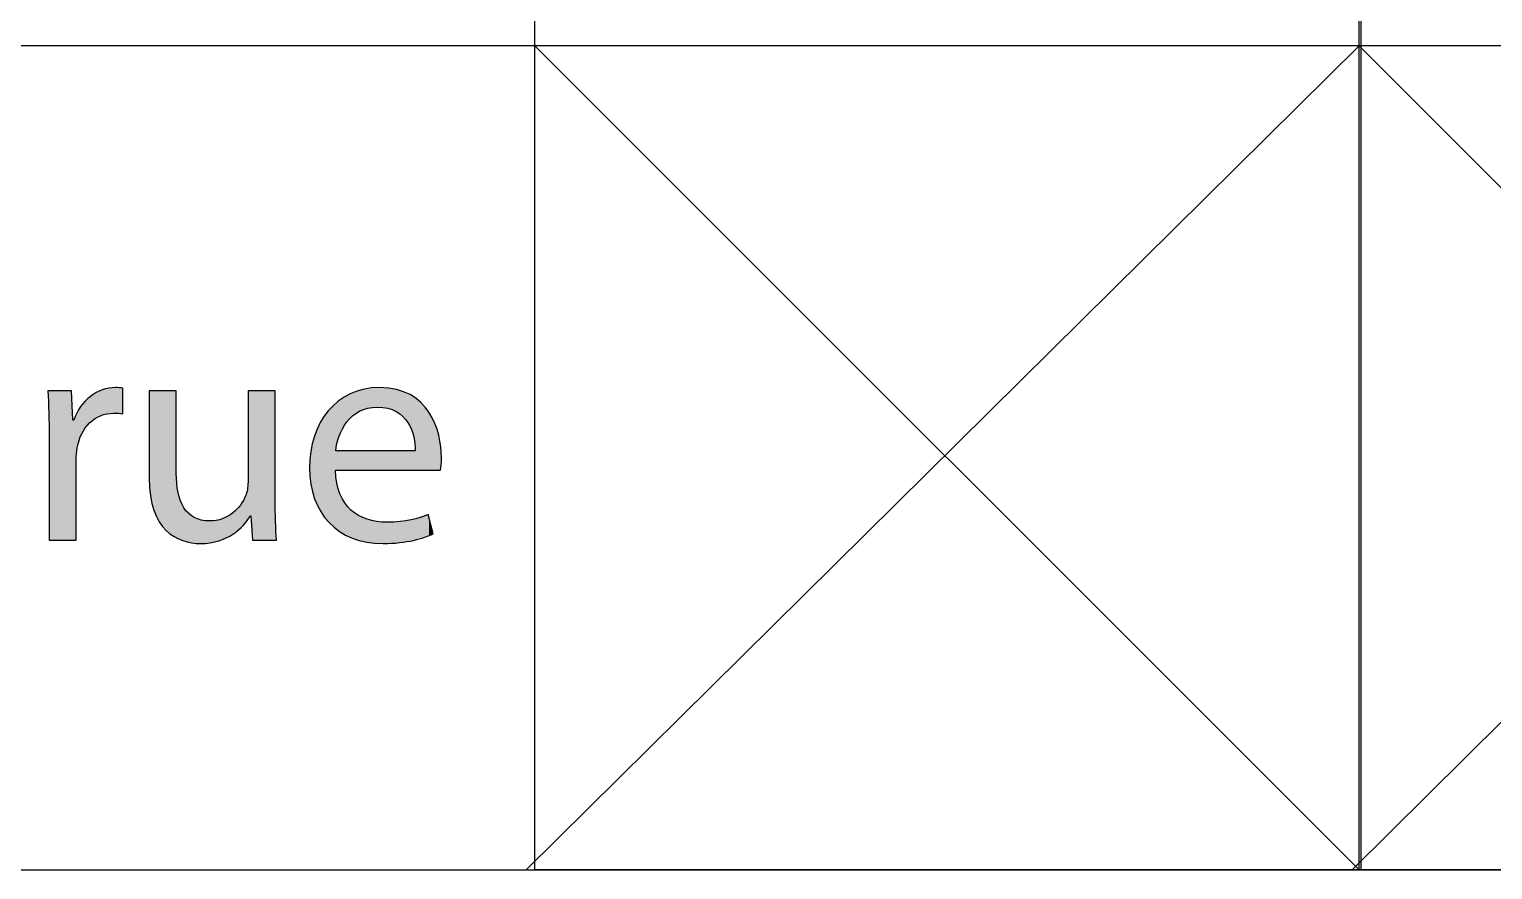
# Model space of a CAD drawing. Extents: x 0 to 360, y -268 to 0.
# Drawn here: x 25.05 to 39.26, y -164 to -155.84 of the extents above; entities that cross this region are included whole.
import ezdxf

# ---------------------------------------------------------------- set-up
doc = ezdxf.new("R2010")
doc.units = 0
doc.layers.add('LAYER_1', color=7, linetype='CONTINUOUS')

# ---------------------------------------------------------------- blocks, each defined once
blk = doc.blocks.new('*U113')
at = {"layer": 'LAYER_1', "color": 250, "extrusion": (0, 0, -1)}
for points in [[(-25.244, -159.562), (-25.235, -159.35), (-25.244, -159.35)], [(-25.247, -159.802), (-25.244, -159.35), (-25.247, -159.35)], [(-25.247, -160.801), (-25.247, -159.35), (-25.466, -160.801)], [(-25.466, -160.801), (-25.247, -159.35), (-25.466, -159.35)], [(-25.466, -160.801), (-25.466, -159.35), (-25.478, -160.801)], [(-25.478, -160.801), (-25.466, -159.35), (-25.478, -159.637)], [(-25.745, -159.593), (-25.745, -159.35), (-25.763, -159.588)], [(-25.763, -159.588), (-25.763, -159.342), (-25.806, -159.575)], [(-25.806, -159.575), (-25.806, -159.331), (-25.826, -159.573)], [(-25.826, -159.573), (-25.826, -159.326), (-25.874, -159.569)], [(-25.963, -159.575), (-25.891, -159.32), (-25.963, -159.326)], [(-25.564, -159.768), (-25.564, -159.492), (-25.597, -159.713)], [(-25.597, -159.713), (-25.597, -159.451), (-25.598, -159.711)], [(-25.598, -159.711), (-25.598, -159.45), (-25.64, -159.662)], [(-25.64, -159.662), (-25.64, -159.412), (-25.647, -159.656)], [(-25.647, -159.656), (-25.647, -159.406), (-25.689, -159.623)], [(-25.689, -159.623), (-25.689, -159.378), (-25.703, -159.615)], [(-25.703, -159.615), (-25.703, -159.369), (-25.745, -159.593)], [(-25.478, -160.801), (-25.478, -159.637), (-25.487, -160.801)], [(-25.487, -160.801), (-25.478, -159.637), (-25.487, -159.637)], [(-25.487, -160.801), (-25.487, -159.637), (-25.511, -160.801)], [(-25.511, -160.027), (-25.511, -159.58), (-25.516, -159.958)], [(-25.516, -159.958), (-25.516, -159.568), (-25.52, -159.904)], [(-25.52, -159.904), (-25.52, -159.561), (-25.538, -159.833)], [(-25.538, -159.833), (-25.538, -159.531), (-25.553, -159.795)], [(-25.553, -159.795), (-25.553, -159.506), (-25.564, -159.768)]]:
    blk.add_solid(points, dxfattribs=at)
at = {"layer": 'LAYER_1', "color": 250}
for points in [[(25.244, -159.562), (25.244, -159.35), (25.247, -159.802)], [(25.745, -159.593), (25.703, -159.369), (25.745, -159.35)], [(25.763, -159.588), (25.745, -159.35), (25.763, -159.342)], [(25.806, -159.575), (25.763, -159.342), (25.806, -159.331)], [(25.826, -159.573), (25.806, -159.331), (25.826, -159.326)], [(25.874, -159.569), (25.826, -159.326), (25.874, -159.322)], [(25.891, -159.57), (25.874, -159.322), (25.891, -159.32)], [(25.874, -159.569), (25.874, -159.322), (25.891, -159.57)], [(25.891, -159.57), (25.891, -159.32), (25.963, -159.575)], [(25.564, -159.768), (25.553, -159.506), (25.564, -159.492)], [(25.597, -159.713), (25.564, -159.492), (25.597, -159.451)], [(25.598, -159.711), (25.597, -159.451), (25.598, -159.45)], [(25.64, -159.662), (25.598, -159.45), (25.64, -159.412)], [(25.647, -159.656), (25.64, -159.412), (25.647, -159.406)], [(25.689, -159.623), (25.647, -159.406), (25.689, -159.378)], [(25.703, -159.615), (25.689, -159.378), (25.703, -159.369)], [(25.511, -160.801), (25.487, -159.637), (25.511, -159.58)], [(25.516, -159.958), (25.511, -159.58), (25.516, -159.568)], [(25.52, -159.904), (25.516, -159.568), (25.52, -159.561)], [(25.538, -159.833), (25.52, -159.561), (25.538, -159.531)], [(25.553, -159.795), (25.538, -159.531), (25.553, -159.506)]]:
    blk.add_solid(points, dxfattribs=at)
blk = doc.blocks.new('*U114')
at = {"layer": 'LAYER_1', "color": 250}
for points in [[(26.218, -160.198), (26.218, -159.35), (26.221, -160.289)], [(26.221, -160.289), (26.221, -159.35), (26.23, -160.371)], [(26.23, -160.371), (26.23, -159.35), (26.245, -160.445)], [(26.245, -160.445), (26.245, -159.35), (26.264, -160.511)], [(26.264, -160.511), (26.264, -159.35), (26.288, -160.57)], [(26.288, -160.57), (26.288, -159.35), (26.317, -160.622)], [(26.317, -160.622), (26.317, -159.35), (26.348, -160.667)], [(26.348, -160.667), (26.348, -159.35), (26.383, -160.706)], [(26.383, -160.706), (26.383, -159.35), (26.46, -160.766)], [(26.46, -160.766), (26.46, -159.35), (26.482, -160.776)], [(27.205, -160.564), (27.205, -159.35), (27.22, -160.801)], [(26.482, -160.776), (26.482, -160.15), (26.486, -160.778)], [(26.486, -160.778), (26.486, -160.249), (26.499, -160.784)], [(26.499, -160.784), (26.499, -160.339), (26.522, -160.795)], [(27.17, -160.609), (27.154, -160.372), (27.17, -160.316)], [(27.171, -160.607), (27.17, -160.316), (27.171, -160.31)], [(27.178, -160.597), (27.171, -160.31), (27.178, -160.237)], [(26.522, -160.795), (26.522, -160.418), (26.545, -160.806)], [(26.545, -160.806), (26.545, -160.464), (26.555, -160.808)], [(26.555, -160.808), (26.555, -160.486), (26.599, -160.819)], [(27.086, -160.701), (27.069, -160.502), (27.086, -160.482)], [(27.104, -160.683), (27.086, -160.482), (27.104, -160.461)], [(27.132, -160.655), (27.104, -160.461), (27.132, -160.417)], [(27.154, -160.629), (27.132, -160.417), (27.154, -160.372)], [(27.132, -160.655), (27.132, -160.417), (27.132, -160.417)], [(26.599, -160.819), (26.599, -160.541), (26.632, -160.827)], [(26.632, -160.827), (26.632, -160.564), (26.655, -160.829)], [(26.655, -160.829), (26.655, -160.581), (26.719, -160.834)], [(26.811, -160.827), (26.806, -160.615), (26.811, -160.615)], [(26.87, -160.813), (26.811, -160.615), (26.87, -160.61)], [(26.893, -160.808), (26.87, -160.61), (26.893, -160.603)], [(26.928, -160.794), (26.893, -160.603), (26.928, -160.594)], [(26.967, -160.779), (26.928, -160.594), (26.967, -160.576)], [(26.981, -160.771), (26.967, -160.576), (26.981, -160.57)], [(27.028, -160.744), (26.981, -160.57), (27.028, -160.539)], [(27.031, -160.743), (27.028, -160.539), (27.031, -160.536)], [(27.069, -160.713), (27.031, -160.536), (27.069, -160.502)]]:
    blk.add_solid(points, dxfattribs=at)
at = {"layer": 'LAYER_1', "color": 250, "extrusion": (0, 0, -1)}
for points in [[(-26.221, -160.289), (-26.218, -159.35), (-26.221, -159.35)], [(-26.23, -160.371), (-26.221, -159.35), (-26.23, -159.35)], [(-26.245, -160.445), (-26.23, -159.35), (-26.245, -159.35)], [(-26.264, -160.511), (-26.245, -159.35), (-26.264, -159.35)], [(-26.288, -160.57), (-26.264, -159.35), (-26.288, -159.35)], [(-26.317, -160.622), (-26.288, -159.35), (-26.317, -159.35)], [(-26.348, -160.667), (-26.317, -159.35), (-26.348, -159.35)], [(-26.383, -160.706), (-26.348, -159.35), (-26.383, -159.35)], [(-26.46, -160.766), (-26.383, -159.35), (-26.46, -159.35)], [(-26.482, -160.776), (-26.46, -159.35), (-26.482, -159.35)], [(-27.178, -160.597), (-27.178, -159.35), (-27.199, -160.564)], [(-27.199, -160.564), (-27.178, -159.35), (-27.199, -159.35)], [(-27.199, -160.564), (-27.199, -159.35), (-27.205, -160.564)], [(-27.205, -160.564), (-27.199, -159.35), (-27.205, -159.35)], [(-27.22, -160.801), (-27.205, -159.35), (-27.22, -159.35)], [(-27.22, -160.801), (-27.22, -159.35), (-27.442, -160.801)], [(-27.442, -160.801), (-27.22, -159.35), (-27.442, -159.35)], [(-26.486, -160.778), (-26.482, -160.15), (-26.486, -160.249)], [(-26.499, -160.784), (-26.486, -160.249), (-26.499, -160.339)], [(-26.522, -160.795), (-26.499, -160.339), (-26.522, -160.418)], [(-27.17, -160.609), (-27.17, -160.316), (-27.171, -160.607)], [(-27.171, -160.607), (-27.171, -160.31), (-27.178, -160.597)], [(-26.545, -160.806), (-26.522, -160.418), (-26.545, -160.464)], [(-26.555, -160.808), (-26.545, -160.464), (-26.555, -160.486)], [(-26.599, -160.819), (-26.555, -160.486), (-26.599, -160.541)], [(-27.086, -160.701), (-27.086, -160.482), (-27.104, -160.683)], [(-27.104, -160.683), (-27.104, -160.461), (-27.132, -160.655)], [(-27.132, -160.655), (-27.132, -160.417), (-27.132, -160.655)], [(-27.132, -160.655), (-27.132, -160.417), (-27.154, -160.629)], [(-27.154, -160.629), (-27.154, -160.372), (-27.17, -160.609)], [(-27.442, -160.801), (-27.442, -160.402), (-27.444, -160.801)], [(-27.444, -160.801), (-27.442, -160.402), (-27.444, -160.616)], [(-26.632, -160.827), (-26.599, -160.541), (-26.632, -160.564)], [(-26.655, -160.829), (-26.632, -160.564), (-26.655, -160.581)], [(-26.719, -160.834), (-26.655, -160.581), (-26.719, -160.605)], [(-26.719, -160.834), (-26.719, -160.605), (-26.724, -160.833)], [(-26.724, -160.833), (-26.719, -160.605), (-26.724, -160.606)], [(-26.724, -160.833), (-26.724, -160.606), (-26.806, -160.827)], [(-26.806, -160.827), (-26.724, -160.606), (-26.806, -160.615)], [(-26.806, -160.827), (-26.806, -160.615), (-26.811, -160.827)], [(-26.811, -160.827), (-26.811, -160.615), (-26.87, -160.813)], [(-26.87, -160.813), (-26.87, -160.61), (-26.893, -160.808)], [(-26.893, -160.808), (-26.893, -160.603), (-26.928, -160.794)], [(-26.928, -160.794), (-26.928, -160.594), (-26.967, -160.779)], [(-26.967, -160.779), (-26.967, -160.576), (-26.981, -160.771)], [(-26.981, -160.771), (-26.981, -160.57), (-27.028, -160.744)], [(-27.028, -160.744), (-27.028, -160.539), (-27.031, -160.743)], [(-27.031, -160.743), (-27.031, -160.536), (-27.069, -160.713)], [(-27.069, -160.713), (-27.069, -160.502), (-27.086, -160.701)], [(-27.444, -160.801), (-27.444, -160.616), (-27.454, -160.801)]]:
    blk.add_solid(points, dxfattribs=at)
blk = doc.blocks.new('*U115')
at = {"layer": 'LAYER_1', "color": 250}
for points in [[(28.225, -159.57), (28.193, -159.371), (28.225, -159.359)], [(28.235, -159.564), (28.225, -159.359), (28.235, -159.354)], [(28.251, -159.555), (28.235, -159.354), (28.251, -159.35)], [(28.256, -159.552), (28.251, -159.35), (28.256, -159.349)], [(28.26, -159.549), (28.256, -159.349), (28.26, -159.348)], [(28.298, -159.532), (28.26, -159.348), (28.298, -159.337)], [(28.305, -159.53), (28.298, -159.337), (28.305, -159.336)], [(28.329, -159.523), (28.305, -159.336), (28.329, -159.332)], [(28.335, -159.521), (28.329, -159.332), (28.335, -159.331)], [(28.34, -159.519), (28.335, -159.331), (28.34, -159.33)], [(28.378, -159.513), (28.34, -159.33), (28.378, -159.324)], [(28.385, -159.511), (28.378, -159.324), (28.385, -159.324)], [(28.407, -159.51), (28.385, -159.324), (28.407, -159.322)], [(28.426, -159.509), (28.407, -159.322), (28.426, -159.321)], [(28.434, -159.509), (28.426, -159.321), (28.434, -159.321)], [(28.455, -159.51), (28.434, -159.321), (28.455, -159.32)], [(28.434, -159.509), (28.434, -159.321), (28.455, -159.51)], [(28.455, -159.51), (28.455, -159.32), (28.487, -159.512)], [(28.487, -159.512), (28.487, -159.322), (28.488, -159.512)], [(28.488, -159.512), (28.488, -159.322), (28.524, -159.518)], [(28.524, -159.518), (28.524, -159.324), (28.535, -159.52)], [(28.535, -159.52), (28.535, -159.324), (28.541, -159.522)], [(28.541, -159.522), (28.541, -159.325), (28.578, -159.534)], [(28.578, -159.534), (28.578, -159.331), (28.617, -159.552)], [(28.617, -159.552), (28.617, -159.338), (28.618, -159.552)], [(28.618, -159.552), (28.618, -159.338), (28.648, -159.572)], [(28.648, -159.572), (28.648, -159.348), (28.651, -159.574)], [(28.651, -159.574), (28.651, -159.349), (28.653, -159.576)], [(28.653, -159.576), (28.653, -159.349), (28.681, -159.6)], [(28.681, -159.6), (28.681, -159.358), (28.688, -159.607)], [(28.003, -160.667), (27.964, -159.537), (28.003, -159.496)], [(28.012, -160.676), (28.003, -159.496), (28.012, -159.487)], [(28.003, -160.667), (28.003, -159.496), (28.012, -160.676)], [(28.027, -160.687), (28.012, -159.487), (28.027, -159.475)], [(28.012, -160.676), (28.012, -159.487), (28.027, -160.687)], [(28.029, -160.123), (28.027, -159.475), (28.029, -159.472)], [(28.039, -159.882), (28.029, -159.472), (28.039, -159.464)], [(28.042, -159.864), (28.039, -159.464), (28.042, -159.462)], [(28.054, -159.823), (28.042, -159.462), (28.054, -159.451)], [(28.064, -159.791), (28.054, -159.451), (28.064, -159.445)], [(28.066, -159.785), (28.064, -159.445), (28.066, -159.443)], [(28.069, -159.778), (28.066, -159.443), (28.069, -159.441)], [(28.096, -159.719), (28.069, -159.441), (28.096, -159.422)], [(28.11, -159.695), (28.096, -159.422), (28.11, -159.413)], [(28.116, -159.685), (28.11, -159.413), (28.116, -159.41)], [(28.125, -159.672), (28.116, -159.409), (28.125, -159.405)], [(28.116, -159.684), (28.116, -159.41), (28.116, -159.409)], [(28.139, -159.653), (28.125, -159.405), (28.139, -159.397)], [(28.164, -159.623), (28.139, -159.397), (28.164, -159.384)], [(28.171, -159.617), (28.164, -159.384), (28.171, -159.38)], [(28.178, -159.61), (28.171, -159.38), (28.178, -159.377)], [(28.188, -159.6), (28.178, -159.377), (28.188, -159.373)], [(28.193, -159.595), (28.188, -159.373), (28.193, -159.371)], [(28.688, -159.607), (28.688, -159.36), (28.707, -159.628)], [(28.707, -159.628), (28.707, -159.369), (28.73, -159.66)], [(28.73, -159.66), (28.73, -159.379), (28.748, -159.693)], [(28.748, -159.693), (28.748, -159.388), (28.75, -159.696)], [(28.75, -159.696), (28.75, -159.389), (28.76, -159.718)], [(28.76, -159.718), (28.76, -159.395), (28.764, -159.727)], [(28.764, -159.727), (28.764, -159.398), (28.783, -159.788)], [(28.783, -159.788), (28.783, -159.41), (28.786, -159.798)], [(28.786, -159.798), (28.786, -159.411), (28.797, -159.869)], [(28.797, -159.869), (28.797, -159.419), (28.8, -159.934)], [(27.915, -160.571), (27.883, -159.654), (27.915, -159.601)], [(27.921, -160.58), (27.915, -159.601), (27.921, -159.593)], [(27.915, -160.571), (27.915, -159.601), (27.921, -160.58)], [(27.956, -160.622), (27.921, -159.593), (27.956, -159.545)], [(27.921, -160.58), (27.921, -159.593), (27.956, -160.622)], [(27.964, -160.63), (27.956, -159.545), (27.964, -159.537)], [(27.956, -160.622), (27.956, -159.545), (27.964, -160.63)], [(27.964, -160.63), (27.964, -159.537), (28.003, -160.667)], [(27.847, -160.456), (27.823, -159.788), (27.847, -159.725)], [(27.85, -160.463), (27.847, -159.725), (27.85, -159.719)], [(27.847, -160.456), (27.847, -159.725), (27.85, -160.463)], [(27.878, -160.516), (27.85, -159.719), (27.878, -159.66)], [(27.85, -160.463), (27.85, -159.719), (27.878, -160.516)], [(27.883, -160.524), (27.878, -159.66), (27.883, -159.654)], [(27.878, -160.516), (27.878, -159.66), (27.883, -160.524)], [(27.883, -160.524), (27.883, -159.654), (27.915, -160.571)], [(27.801, -160.325), (27.787, -159.938), (27.801, -159.865)], [(27.802, -160.329), (27.801, -159.865), (27.802, -159.861)], [(27.801, -160.325), (27.801, -159.865), (27.802, -160.329)], [(27.821, -160.393), (27.802, -159.861), (27.821, -159.793)], [(27.802, -160.329), (27.802, -159.861), (27.821, -160.393)], [(27.823, -160.398), (27.821, -159.793), (27.823, -159.788)], [(27.821, -160.393), (27.821, -159.793), (27.823, -160.398)], [(27.823, -160.398), (27.823, -159.788), (27.847, -160.456)], [(27.778, -160.177), (27.775, -160.099), (27.778, -160.018)], [(27.786, -160.253), (27.778, -160.017), (27.786, -159.94)], [(27.778, -160.179), (27.778, -160.018), (27.778, -160.017)], [(27.778, -160.179), (27.778, -160.017), (27.786, -160.253)], [(27.778, -160.177), (27.778, -160.018), (27.778, -160.179)], [(27.787, -160.256), (27.786, -159.94), (27.787, -159.938)], [(27.786, -160.253), (27.786, -159.94), (27.787, -160.256)], [(27.787, -160.256), (27.787, -159.938), (27.801, -160.325)], [(28.027, -160.687), (28.027, -160.123), (28.029, -160.689)], [(28.029, -160.689), (28.029, -160.153), (28.039, -160.696)], [(28.039, -160.696), (28.039, -160.247), (28.042, -160.698)], [(28.042, -160.698), (28.042, -160.258), (28.054, -160.707)], [(28.054, -160.707), (28.054, -160.3), (28.064, -160.715)], [(28.064, -160.715), (28.064, -160.333), (28.066, -160.717)], [(28.066, -160.717), (28.066, -160.342), (28.069, -160.718)], [(28.069, -160.718), (28.069, -160.352), (28.096, -160.734)], [(28.096, -160.734), (28.096, -160.401), (28.11, -160.743)], [(28.11, -160.743), (28.11, -160.428), (28.116, -160.746)], [(28.116, -160.746), (28.116, -160.438), (28.116, -160.746)], [(28.116, -160.746), (28.116, -160.439), (28.125, -160.751)], [(28.125, -160.751), (28.125, -160.449), (28.139, -160.758)], [(28.139, -160.758), (28.139, -160.465), (28.164, -160.769)], [(28.164, -160.769), (28.164, -160.494), (28.171, -160.772)], [(28.171, -160.772), (28.171, -160.501), (28.178, -160.775)], [(28.178, -160.775), (28.178, -160.509), (28.188, -160.78)], [(28.188, -160.78), (28.188, -160.517), (28.193, -160.782)], [(28.193, -160.782), (28.193, -160.52), (28.225, -160.793)], [(28.225, -160.793), (28.225, -160.543), (28.235, -160.796)], [(28.235, -160.796), (28.235, -160.55), (28.251, -160.801)], [(28.251, -160.801), (28.251, -160.562), (28.256, -160.803)], [(28.256, -160.803), (28.256, -160.564), (28.26, -160.804)], [(28.26, -160.804), (28.26, -160.566), (28.298, -160.813)], [(28.298, -160.813), (28.298, -160.582), (28.305, -160.814)], [(28.305, -160.814), (28.305, -160.585), (28.329, -160.82)], [(28.329, -160.82), (28.329, -160.596), (28.335, -160.821)], [(28.335, -160.821), (28.335, -160.598), (28.34, -160.821)], [(28.34, -160.821), (28.34, -160.6), (28.378, -160.826)], [(28.378, -160.826), (28.378, -160.609), (28.385, -160.827)], [(28.385, -160.827), (28.385, -160.61), (28.407, -160.83)], [(28.407, -160.83), (28.407, -160.615), (28.426, -160.831)], [(28.426, -160.831), (28.426, -160.62), (28.434, -160.831)], [(28.434, -160.831), (28.434, -160.62), (28.455, -160.832)], [(28.455, -160.832), (28.455, -160.622), (28.487, -160.834)], [(28.487, -160.834), (28.487, -160.624), (28.488, -160.834)], [(28.535, -160.831), (28.524, -160.627), (28.535, -160.626)], [(28.541, -160.831), (28.535, -160.626), (28.541, -160.626)], [(28.578, -160.829), (28.541, -160.626), (28.578, -160.624)], [(28.617, -160.827), (28.578, -160.624), (28.617, -160.623)], [(28.618, -160.827), (28.617, -160.623), (28.618, -160.623)], [(28.648, -160.825), (28.618, -160.623), (28.648, -160.621)], [(28.651, -160.825), (28.648, -160.621), (28.651, -160.621)], [(28.653, -160.824), (28.651, -160.621), (28.653, -160.621)], [(28.681, -160.82), (28.653, -160.621), (28.681, -160.617)], [(28.688, -160.819), (28.681, -160.617), (28.688, -160.616)], [(28.707, -160.815), (28.688, -160.616), (28.707, -160.613)], [(28.73, -160.812), (28.707, -160.613), (28.73, -160.61)], [(28.748, -160.809), (28.73, -160.61), (28.748, -160.607)], [(28.75, -160.808), (28.748, -160.607), (28.75, -160.607)], [(28.76, -160.807), (28.75, -160.607), (28.76, -160.605)], [(28.764, -160.806), (28.76, -160.605), (28.764, -160.604)], [(28.783, -160.803), (28.764, -160.604), (28.783, -160.599)], [(28.786, -160.802), (28.783, -160.599), (28.786, -160.598)], [(28.797, -160.799), (28.786, -160.598), (28.797, -160.595)], [(28.8, -160.798), (28.797, -160.595), (28.8, -160.594)], [(28.806, -160.797), (28.8, -160.594), (28.806, -160.593)], [(28.849, -160.784), (28.806, -160.593), (28.849, -160.581)], [(28.854, -160.783), (28.849, -160.581), (28.854, -160.579)], [(28.891, -160.773), (28.854, -160.579), (28.891, -160.565)], [(28.897, -160.771), (28.891, -160.565), (28.897, -160.563)], [(28.926, -160.759), (28.897, -160.563), (28.926, -160.552)]]:
    blk.add_solid(points, dxfattribs=at)
at = {"layer": 'LAYER_1', "color": 250, "extrusion": (0, 0, -1)}
for points in [[(-28.225, -159.57), (-28.225, -159.359), (-28.235, -159.564)], [(-28.235, -159.564), (-28.235, -159.354), (-28.251, -159.555)], [(-28.251, -159.555), (-28.251, -159.35), (-28.256, -159.552)], [(-28.256, -159.552), (-28.256, -159.349), (-28.26, -159.549)], [(-28.26, -159.549), (-28.26, -159.348), (-28.298, -159.532)], [(-28.298, -159.532), (-28.298, -159.337), (-28.305, -159.53)], [(-28.305, -159.53), (-28.305, -159.336), (-28.329, -159.523)], [(-28.329, -159.523), (-28.329, -159.332), (-28.335, -159.521)], [(-28.335, -159.521), (-28.335, -159.331), (-28.34, -159.519)], [(-28.34, -159.519), (-28.34, -159.33), (-28.378, -159.513)], [(-28.378, -159.513), (-28.378, -159.324), (-28.385, -159.511)], [(-28.385, -159.511), (-28.385, -159.324), (-28.407, -159.51)], [(-28.407, -159.51), (-28.407, -159.322), (-28.426, -159.509)], [(-28.426, -159.509), (-28.426, -159.321), (-28.434, -159.509)], [(-28.487, -159.512), (-28.455, -159.32), (-28.487, -159.322)], [(-28.488, -159.512), (-28.487, -159.322), (-28.488, -159.322)], [(-28.524, -159.518), (-28.488, -159.322), (-28.524, -159.324)], [(-28.535, -159.52), (-28.524, -159.324), (-28.535, -159.324)], [(-28.541, -159.522), (-28.535, -159.324), (-28.541, -159.325)], [(-28.578, -159.534), (-28.541, -159.325), (-28.578, -159.331)], [(-28.617, -159.552), (-28.578, -159.331), (-28.617, -159.338)], [(-28.618, -159.552), (-28.617, -159.338), (-28.618, -159.338)], [(-28.648, -159.572), (-28.618, -159.338), (-28.648, -159.348)], [(-28.651, -159.574), (-28.648, -159.348), (-28.651, -159.349)], [(-28.653, -159.576), (-28.651, -159.349), (-28.653, -159.349)], [(-28.681, -159.6), (-28.653, -159.349), (-28.681, -159.358)], [(-28.688, -159.607), (-28.681, -159.358), (-28.688, -159.36)], [(-28.027, -160.123), (-28.027, -159.475), (-28.029, -160.123)], [(-28.029, -159.934), (-28.029, -159.472), (-28.039, -159.882)], [(-28.039, -159.882), (-28.039, -159.464), (-28.042, -159.864)], [(-28.042, -159.864), (-28.042, -159.462), (-28.054, -159.823)], [(-28.054, -159.823), (-28.054, -159.451), (-28.064, -159.791)], [(-28.064, -159.791), (-28.064, -159.445), (-28.066, -159.785)], [(-28.066, -159.785), (-28.066, -159.443), (-28.069, -159.778)], [(-28.069, -159.778), (-28.069, -159.441), (-28.096, -159.719)], [(-28.096, -159.719), (-28.096, -159.422), (-28.11, -159.695)], [(-28.11, -159.695), (-28.11, -159.413), (-28.116, -159.685)], [(-28.116, -159.684), (-28.116, -159.409), (-28.125, -159.672)], [(-28.116, -159.685), (-28.116, -159.41), (-28.116, -159.684)], [(-28.125, -159.672), (-28.125, -159.405), (-28.139, -159.653)], [(-28.139, -159.653), (-28.139, -159.397), (-28.164, -159.623)], [(-28.164, -159.623), (-28.164, -159.384), (-28.171, -159.617)], [(-28.171, -159.617), (-28.171, -159.38), (-28.178, -159.61)], [(-28.178, -159.61), (-28.178, -159.377), (-28.188, -159.6)], [(-28.188, -159.6), (-28.188, -159.373), (-28.193, -159.595)], [(-28.193, -159.595), (-28.193, -159.371), (-28.225, -159.57)], [(-28.707, -159.628), (-28.688, -159.36), (-28.707, -159.369)], [(-28.73, -159.66), (-28.707, -159.369), (-28.73, -159.379)], [(-28.748, -159.693), (-28.73, -159.379), (-28.748, -159.388)], [(-28.75, -159.696), (-28.748, -159.388), (-28.75, -159.389)], [(-28.76, -159.718), (-28.75, -159.389), (-28.76, -159.395)], [(-28.764, -159.727), (-28.76, -159.395), (-28.764, -159.398)], [(-28.783, -159.788), (-28.764, -159.398), (-28.783, -159.41)], [(-28.786, -159.798), (-28.783, -159.41), (-28.786, -159.411)], [(-28.797, -159.869), (-28.786, -159.411), (-28.797, -159.419)], [(-28.8, -159.934), (-28.797, -159.419), (-28.8, -159.42)], [(-28.8, -160.123), (-28.8, -159.42), (-28.806, -160.123)], [(-28.806, -160.123), (-28.8, -159.42), (-28.806, -159.424)], [(-28.806, -160.123), (-28.806, -159.424), (-28.849, -160.123)], [(-28.849, -160.123), (-28.806, -159.424), (-28.849, -159.46)], [(-28.849, -160.123), (-28.849, -159.46), (-28.854, -160.123)], [(-28.854, -160.123), (-28.849, -159.46), (-28.854, -159.465)], [(-28.854, -160.123), (-28.854, -159.465), (-28.891, -160.123)], [(-28.891, -160.123), (-28.854, -159.465), (-28.891, -159.504)], [(-28.891, -160.123), (-28.891, -159.504), (-28.897, -160.123)], [(-28.897, -160.123), (-28.891, -159.504), (-28.897, -159.51)], [(-28.897, -160.123), (-28.897, -159.51), (-28.926, -160.123)], [(-28.926, -160.123), (-28.897, -159.51), (-28.926, -159.549)], [(-28.926, -160.123), (-28.926, -159.549), (-28.934, -160.123)], [(-28.934, -160.123), (-28.926, -159.549), (-28.934, -159.56)], [(-28.934, -160.123), (-28.934, -159.56), (-28.974, -160.123)], [(-28.974, -160.123), (-28.934, -159.56), (-28.974, -159.636)], [(-28.974, -160.123), (-28.974, -159.636), (-28.991, -160.123)], [(-28.991, -160.123), (-28.974, -159.636), (-28.991, -159.668)], [(-28.991, -160.123), (-28.991, -159.668), (-29.028, -160.123)], [(-29.028, -160.123), (-28.991, -159.668), (-29.028, -159.781)], [(-29.028, -160.123), (-29.028, -159.781), (-29.046, -160.123)], [(-29.046, -160.123), (-29.028, -159.781), (-29.046, -159.879)], [(-29.046, -160.123), (-29.046, -159.879), (-29.049, -160.086)], [(-29.049, -160.086), (-29.046, -159.879), (-29.049, -159.895)], [(-29.049, -160.086), (-29.049, -159.895), (-29.055, -160.001)], [(-28.029, -160.123), (-28.029, -159.934), (-28.039, -160.123)], [(-28.039, -160.123), (-28.029, -159.934), (-28.039, -159.934)], [(-28.039, -160.123), (-28.039, -159.934), (-28.042, -160.123)], [(-28.042, -160.123), (-28.039, -159.934), (-28.042, -159.934)], [(-28.042, -160.123), (-28.042, -159.934), (-28.054, -160.123)], [(-28.054, -160.123), (-28.042, -159.934), (-28.054, -159.934)], [(-28.054, -160.123), (-28.054, -159.934), (-28.064, -160.123)], [(-28.064, -160.123), (-28.054, -159.934), (-28.064, -159.934)], [(-28.064, -160.123), (-28.064, -159.934), (-28.066, -160.123)], [(-28.066, -160.123), (-28.064, -159.934), (-28.066, -159.934)], [(-28.066, -160.123), (-28.066, -159.934), (-28.069, -160.123)], [(-28.069, -160.123), (-28.066, -159.934), (-28.069, -159.934)], [(-28.069, -160.123), (-28.069, -159.934), (-28.096, -160.123)], [(-28.096, -160.123), (-28.069, -159.934), (-28.096, -159.934)], [(-28.096, -160.123), (-28.096, -159.934), (-28.11, -160.123)], [(-28.11, -160.123), (-28.096, -159.934), (-28.11, -159.934)], [(-28.11, -160.123), (-28.11, -159.934), (-28.116, -160.123)], [(-28.116, -160.123), (-28.11, -159.934), (-28.116, -159.934)], [(-28.116, -160.123), (-28.116, -159.934), (-28.116, -160.123)], [(-28.116, -160.123), (-28.116, -159.934), (-28.116, -159.934)], [(-28.116, -160.123), (-28.116, -159.934), (-28.125, -160.123)], [(-28.125, -160.123), (-28.116, -159.934), (-28.125, -159.934)], [(-28.125, -160.123), (-28.125, -159.934), (-28.139, -160.123)], [(-28.139, -160.123), (-28.125, -159.934), (-28.139, -159.934)], [(-28.139, -160.123), (-28.139, -159.934), (-28.164, -160.123)], [(-28.164, -160.123), (-28.139, -159.934), (-28.164, -159.934)], [(-28.164, -160.123), (-28.164, -159.934), (-28.171, -160.123)], [(-28.171, -160.123), (-28.164, -159.934), (-28.171, -159.934)], [(-28.171, -160.123), (-28.171, -159.934), (-28.178, -160.123)], [(-28.178, -160.123), (-28.171, -159.934), (-28.178, -159.934)], [(-28.178, -160.123), (-28.178, -159.934), (-28.188, -160.123)], [(-28.188, -160.123), (-28.178, -159.934), (-28.188, -159.934)], [(-28.188, -160.123), (-28.188, -159.934), (-28.193, -160.123)], [(-28.193, -160.123), (-28.188, -159.934), (-28.193, -159.934)], [(-28.193, -160.123), (-28.193, -159.934), (-28.225, -160.123)], [(-28.225, -160.123), (-28.193, -159.934), (-28.225, -159.934)], [(-28.225, -160.123), (-28.225, -159.934), (-28.235, -160.123)], [(-28.235, -160.123), (-28.225, -159.934), (-28.235, -159.934)], [(-28.235, -160.123), (-28.235, -159.934), (-28.251, -160.123)], [(-28.251, -160.123), (-28.235, -159.934), (-28.251, -159.934)], [(-28.251, -160.123), (-28.251, -159.934), (-28.256, -160.123)], [(-28.256, -160.123), (-28.251, -159.934), (-28.256, -159.934)], [(-28.256, -160.123), (-28.256, -159.934), (-28.26, -160.123)], [(-28.26, -160.123), (-28.256, -159.934), (-28.26, -159.934)], [(-28.26, -160.123), (-28.26, -159.934), (-28.298, -160.123)], [(-28.298, -160.123), (-28.26, -159.934), (-28.298, -159.934)], [(-28.298, -160.123), (-28.298, -159.934), (-28.305, -160.123)], [(-28.305, -160.123), (-28.298, -159.934), (-28.305, -159.934)], [(-28.305, -160.123), (-28.305, -159.934), (-28.329, -160.123)], [(-28.329, -160.123), (-28.305, -159.934), (-28.329, -159.934)], [(-28.329, -160.123), (-28.329, -159.934), (-28.335, -160.123)], [(-28.335, -160.123), (-28.329, -159.934), (-28.335, -159.934)], [(-28.335, -160.123), (-28.335, -159.934), (-28.34, -160.123)], [(-28.34, -160.123), (-28.335, -159.934), (-28.34, -159.934)], [(-28.34, -160.123), (-28.34, -159.934), (-28.378, -160.123)], [(-28.378, -160.123), (-28.34, -159.934), (-28.378, -159.934)], [(-28.378, -160.123), (-28.378, -159.934), (-28.385, -160.123)], [(-28.385, -160.123), (-28.378, -159.934), (-28.385, -159.934)], [(-28.385, -160.123), (-28.385, -159.934), (-28.407, -160.123)], [(-28.407, -160.123), (-28.385, -159.934), (-28.407, -159.934)], [(-28.407, -160.123), (-28.407, -159.934), (-28.426, -160.123)], [(-28.426, -160.123), (-28.407, -159.934), (-28.426, -159.934)], [(-28.426, -160.123), (-28.426, -159.934), (-28.434, -160.123)], [(-28.434, -160.123), (-28.426, -159.934), (-28.434, -159.934)], [(-28.434, -160.123), (-28.434, -159.934), (-28.455, -160.123)], [(-28.455, -160.123), (-28.434, -159.934), (-28.455, -159.934)], [(-28.455, -160.123), (-28.455, -159.934), (-28.487, -160.123)], [(-28.487, -160.123), (-28.455, -159.934), (-28.487, -159.934)], [(-28.487, -160.123), (-28.487, -159.934), (-28.488, -160.123)], [(-28.488, -160.123), (-28.487, -159.934), (-28.488, -159.934)], [(-28.488, -160.123), (-28.488, -159.934), (-28.524, -160.123)], [(-28.524, -160.123), (-28.488, -159.934), (-28.524, -159.934)], [(-28.524, -160.123), (-28.524, -159.934), (-28.535, -160.123)], [(-28.535, -160.123), (-28.524, -159.934), (-28.535, -159.934)], [(-28.535, -160.123), (-28.535, -159.934), (-28.541, -160.123)], [(-28.541, -160.123), (-28.535, -159.934), (-28.541, -159.934)], [(-28.541, -160.123), (-28.541, -159.934), (-28.578, -160.123)], [(-28.578, -160.123), (-28.541, -159.934), (-28.578, -159.934)], [(-28.578, -160.123), (-28.578, -159.934), (-28.617, -160.123)], [(-28.617, -160.123), (-28.578, -159.934), (-28.617, -159.934)], [(-28.617, -160.123), (-28.617, -159.934), (-28.618, -160.123)], [(-28.618, -160.123), (-28.617, -159.934), (-28.618, -159.934)], [(-28.618, -160.123), (-28.618, -159.934), (-28.648, -160.123)], [(-28.648, -160.123), (-28.618, -159.934), (-28.648, -159.934)], [(-28.648, -160.123), (-28.648, -159.934), (-28.651, -160.123)], [(-28.651, -160.123), (-28.648, -159.934), (-28.651, -159.934)], [(-28.651, -160.123), (-28.651, -159.934), (-28.653, -160.123)], [(-28.653, -160.123), (-28.651, -159.934), (-28.653, -159.934)], [(-28.653, -160.123), (-28.653, -159.934), (-28.681, -160.123)], [(-28.681, -160.123), (-28.653, -159.934), (-28.681, -159.934)], [(-28.681, -160.123), (-28.681, -159.934), (-28.688, -160.123)], [(-28.688, -160.123), (-28.681, -159.934), (-28.688, -159.934)], [(-28.688, -160.123), (-28.688, -159.934), (-28.707, -160.123)], [(-28.707, -160.123), (-28.688, -159.934), (-28.707, -159.934)], [(-28.707, -160.123), (-28.707, -159.934), (-28.73, -160.123)], [(-28.73, -160.123), (-28.707, -159.934), (-28.73, -159.934)], [(-28.73, -160.123), (-28.73, -159.934), (-28.748, -160.123)], [(-28.748, -160.123), (-28.73, -159.934), (-28.748, -159.934)], [(-28.748, -160.123), (-28.748, -159.934), (-28.75, -160.123)], [(-28.75, -160.123), (-28.748, -159.934), (-28.75, -159.934)], [(-28.75, -160.123), (-28.75, -159.934), (-28.76, -160.123)], [(-28.76, -160.123), (-28.75, -159.934), (-28.76, -159.934)], [(-28.76, -160.123), (-28.76, -159.934), (-28.764, -160.123)], [(-28.764, -160.123), (-28.76, -159.934), (-28.764, -159.934)], [(-28.764, -160.123), (-28.764, -159.934), (-28.783, -160.123)], [(-28.783, -160.123), (-28.764, -159.934), (-28.783, -159.934)], [(-28.783, -160.123), (-28.783, -159.934), (-28.786, -160.123)], [(-28.786, -160.123), (-28.783, -159.934), (-28.786, -159.934)], [(-28.786, -160.123), (-28.786, -159.934), (-28.797, -160.123)], [(-28.797, -160.123), (-28.786, -159.934), (-28.797, -159.934)], [(-28.797, -160.123), (-28.797, -159.934), (-28.8, -160.123)], [(-28.8, -160.123), (-28.797, -159.934), (-28.8, -159.934)], [(-28.029, -160.689), (-28.027, -160.123), (-28.029, -160.153)], [(-28.039, -160.696), (-28.029, -160.153), (-28.039, -160.247)], [(-28.042, -160.698), (-28.039, -160.247), (-28.042, -160.258)], [(-28.054, -160.707), (-28.042, -160.258), (-28.054, -160.3)], [(-28.064, -160.715), (-28.054, -160.3), (-28.064, -160.333)], [(-28.066, -160.717), (-28.064, -160.333), (-28.066, -160.342)], [(-28.069, -160.718), (-28.066, -160.342), (-28.069, -160.352)], [(-28.096, -160.734), (-28.069, -160.352), (-28.096, -160.401)], [(-28.11, -160.743), (-28.096, -160.401), (-28.11, -160.428)], [(-28.116, -160.746), (-28.11, -160.428), (-28.116, -160.438)], [(-28.116, -160.746), (-28.116, -160.438), (-28.116, -160.439)], [(-28.125, -160.751), (-28.116, -160.439), (-28.125, -160.449)], [(-28.139, -160.758), (-28.125, -160.449), (-28.139, -160.465)], [(-28.164, -160.769), (-28.139, -160.465), (-28.164, -160.494)], [(-28.171, -160.772), (-28.164, -160.494), (-28.171, -160.501)], [(-28.178, -160.775), (-28.171, -160.501), (-28.178, -160.509)], [(-28.188, -160.78), (-28.178, -160.509), (-28.188, -160.517)], [(-28.193, -160.782), (-28.188, -160.517), (-28.193, -160.52)], [(-28.225, -160.793), (-28.193, -160.52), (-28.225, -160.543)], [(-28.235, -160.796), (-28.225, -160.543), (-28.235, -160.55)], [(-28.251, -160.801), (-28.235, -160.55), (-28.251, -160.562)], [(-28.256, -160.803), (-28.251, -160.562), (-28.256, -160.564)], [(-28.26, -160.804), (-28.256, -160.564), (-28.26, -160.566)], [(-28.298, -160.813), (-28.26, -160.566), (-28.298, -160.582)], [(-28.305, -160.814), (-28.298, -160.582), (-28.305, -160.585)], [(-28.329, -160.82), (-28.305, -160.585), (-28.329, -160.596)], [(-28.335, -160.821), (-28.329, -160.596), (-28.335, -160.598)], [(-28.34, -160.821), (-28.335, -160.598), (-28.34, -160.6)], [(-28.378, -160.826), (-28.34, -160.6), (-28.378, -160.609)], [(-28.385, -160.827), (-28.378, -160.609), (-28.385, -160.61)], [(-28.407, -160.83), (-28.385, -160.61), (-28.407, -160.615)], [(-28.426, -160.831), (-28.407, -160.615), (-28.426, -160.62)], [(-28.434, -160.831), (-28.426, -160.62), (-28.434, -160.62)], [(-28.455, -160.832), (-28.434, -160.62), (-28.455, -160.622)], [(-28.487, -160.834), (-28.455, -160.622), (-28.487, -160.624)], [(-28.488, -160.834), (-28.487, -160.624), (-28.488, -160.624)], [(-28.488, -160.834), (-28.488, -160.624), (-28.524, -160.832)], [(-28.524, -160.832), (-28.488, -160.624), (-28.524, -160.627)], [(-28.524, -160.832), (-28.524, -160.627), (-28.535, -160.831)], [(-28.535, -160.831), (-28.535, -160.626), (-28.541, -160.831)], [(-28.541, -160.831), (-28.541, -160.626), (-28.578, -160.829)], [(-28.578, -160.829), (-28.578, -160.624), (-28.617, -160.827)], [(-28.617, -160.827), (-28.617, -160.623), (-28.618, -160.827)], [(-28.618, -160.827), (-28.618, -160.623), (-28.648, -160.825)], [(-28.648, -160.825), (-28.648, -160.621), (-28.651, -160.825)], [(-28.651, -160.825), (-28.651, -160.621), (-28.653, -160.824)], [(-28.653, -160.824), (-28.653, -160.621), (-28.681, -160.82)], [(-28.681, -160.82), (-28.681, -160.617), (-28.688, -160.819)], [(-28.688, -160.819), (-28.688, -160.616), (-28.707, -160.815)], [(-28.707, -160.815), (-28.707, -160.613), (-28.73, -160.812)], [(-28.73, -160.812), (-28.73, -160.61), (-28.748, -160.809)], [(-28.748, -160.809), (-28.748, -160.607), (-28.75, -160.808)], [(-28.75, -160.808), (-28.75, -160.607), (-28.76, -160.807)], [(-28.76, -160.807), (-28.76, -160.605), (-28.764, -160.806)], [(-28.764, -160.806), (-28.764, -160.604), (-28.783, -160.803)], [(-28.783, -160.803), (-28.783, -160.599), (-28.786, -160.802)], [(-28.786, -160.802), (-28.786, -160.598), (-28.797, -160.799)], [(-28.797, -160.799), (-28.797, -160.595), (-28.8, -160.798)], [(-28.8, -160.798), (-28.8, -160.594), (-28.806, -160.797)], [(-28.806, -160.797), (-28.806, -160.593), (-28.849, -160.784)], [(-28.849, -160.784), (-28.849, -160.581), (-28.854, -160.783)], [(-28.854, -160.783), (-28.854, -160.579), (-28.891, -160.773)], [(-28.891, -160.773), (-28.891, -160.565), (-28.897, -160.771)], [(-28.897, -160.771), (-28.897, -160.563), (-28.926, -160.759)], [(-28.926, -160.759), (-28.926, -160.552), (-28.934, -160.756)], [(-28.934, -160.756), (-28.926, -160.552), (-28.934, -160.583)], [(-28.934, -160.756), (-28.934, -160.583), (-28.974, -160.741)]]:
    blk.add_solid(points, dxfattribs=at)
blk = doc.blocks.new('BLOCK_15')
at = {"layer": 'LAYER_1'}
for points, knots in [([(25.247, -159.802), (25.247, -159.631), (25.244, -159.484), (25.235, -159.35), (25.235, -159.35), (25.466, -159.35), (25.466, -159.35), (25.466, -159.35), (25.478, -159.637), (25.478, -159.637), (25.478, -159.637), (25.487, -159.637), (25.487, -159.637), (25.553, -159.442), (25.715, -159.32), (25.891, -159.32), (25.918, -159.32), (25.939, -159.323), (25.963, -159.326), (25.963, -159.326), (25.963, -159.575), (25.963, -159.575), (25.936, -159.569), (25.909, -159.569), (25.874, -159.569), (25.687, -159.569), (25.556, -159.706), (25.52, -159.904), (25.514, -159.94), (25.511, -159.985), (25.511, -160.027), (25.511, -160.027), (25.511, -160.801), (25.511, -160.801), (25.511, -160.801), (25.247, -160.801), (25.247, -160.801), (25.247, -160.801), (25.247, -159.802), (25.247, -159.802)], [0, 0, 0, 0, 1, 1, 1, 2, 2, 2, 3, 3, 3, 4, 4, 4, 5, 5, 5, 6, 6, 6, 7, 7, 7, 8, 8, 8, 9, 9, 9, 10, 10, 10, 11, 11, 11, 12, 12, 12, 13, 13, 13, 13]), ([(27.442, -160.402), (27.442, -160.555), (27.445, -160.687), (27.454, -160.801), (27.454, -160.801), (27.22, -160.801), (27.22, -160.801), (27.22, -160.801), (27.205, -160.564), (27.205, -160.564), (27.205, -160.564), (27.199, -160.564), (27.199, -160.564), (27.133, -160.681), (26.977, -160.834), (26.719, -160.834), (26.491, -160.834), (26.218, -160.705), (26.218, -160.198), (26.218, -160.198), (26.218, -159.35), (26.218, -159.35), (26.218, -159.35), (26.482, -159.35), (26.482, -159.35), (26.482, -159.35), (26.482, -160.15), (26.482, -160.15), (26.482, -160.426), (26.569, -160.615), (26.806, -160.615), (26.983, -160.615), (27.106, -160.492), (27.154, -160.372), (27.169, -160.336), (27.178, -160.288), (27.178, -160.237), (27.178, -160.237), (27.178, -159.35), (27.178, -159.35), (27.178, -159.35), (27.442, -159.35), (27.442, -159.35), (27.442, -159.35), (27.442, -160.402), (27.442, -160.402)], [0, 0, 0, 0, 1, 1, 1, 2, 2, 2, 3, 3, 3, 4, 4, 4, 5, 5, 5, 6, 6, 6, 7, 7, 7, 8, 8, 8, 9, 9, 9, 10, 10, 10, 11, 11, 11, 12, 12, 12, 13, 13, 13, 14, 14, 14, 15, 15, 15, 15]), ([(28.027, -160.123), (28.032, -160.48), (28.257, -160.627), (28.524, -160.627), (28.713, -160.627), (28.83, -160.594), (28.926, -160.552), (28.926, -160.552), (28.974, -160.741), (28.974, -160.741), (28.881, -160.783), (28.719, -160.834), (28.488, -160.834), (28.042, -160.834), (27.775, -160.537), (27.775, -160.099), (27.775, -159.662), (28.032, -159.32), (28.455, -159.32), (28.932, -159.32), (29.055, -159.733), (29.055, -160.001), (29.055, -160.054), (29.052, -160.093), (29.046, -160.123), (29.046, -160.123), (28.027, -160.123), (28.027, -160.123)], [0, 0, 0, 0, 1, 1, 1, 2, 2, 2, 3, 3, 3, 4, 4, 4, 5, 5, 5, 6, 6, 6, 7, 7, 7, 8, 8, 8, 9, 9, 9, 9]), ([(28.8, -159.934), (28.803, -159.769), (28.731, -159.509), (28.434, -159.509), (28.164, -159.509), (28.05, -159.751), (28.029, -159.934), (28.029, -159.934), (28.8, -159.934), (28.8, -159.934)], [0, 0, 0, 0, 1, 1, 1, 2, 2, 2, 3, 3, 3, 3])]:
    blk.add_open_spline(points, degree=3, knots=knots, dxfattribs=at)
at = {"layer": 'LAYER_1', "color": 250}
for name in ['*U113', '*U114', '*U115']:
    blk.add_blockref(name, (0, 0), dxfattribs=at)
blk = doc.blocks.new('BLOCK_4')
at = {"layer": 'LAYER_1', "color": 250}
for points in [[(37.978, -164.001), (29.963, -164.001), (29.963, -140), (37.978, -140), (37.978, -164.001)], [(45.978, -164.001), (37.963, -164.001), (37.963, -140), (45.978, -140), (45.978, -164.001)], [(101.926, -156.001), (10, -156.001), (10, -148.053), (101.926, -148.053), (101.926, -156.001)], [(101.926, -156.001), (10, -156.001), (10, -164.001), (101.926, -164.001), (101.926, -156.001)], [(29.878, -164.001), (37.963, -156.001)], [(29.963, -156.001), (37.963, -164.001)], [(37.893, -164.001), (45.963, -156.001)], [(37.963, -156.001), (45.963, -164.001)]]:
    blk.add_lwpolyline(points, dxfattribs=at)
at = {"layer": 'LAYER_1'}
blk.add_blockref('BLOCK_15', (0, 0), dxfattribs=at)

msp = doc.modelspace()

# ---------------------------------------------------------------- block references
at = {"layer": 'LAYER_1'}
msp.add_blockref('BLOCK_4', (0, 0), dxfattribs=at)

doc.saveas('drawing.dxf')
